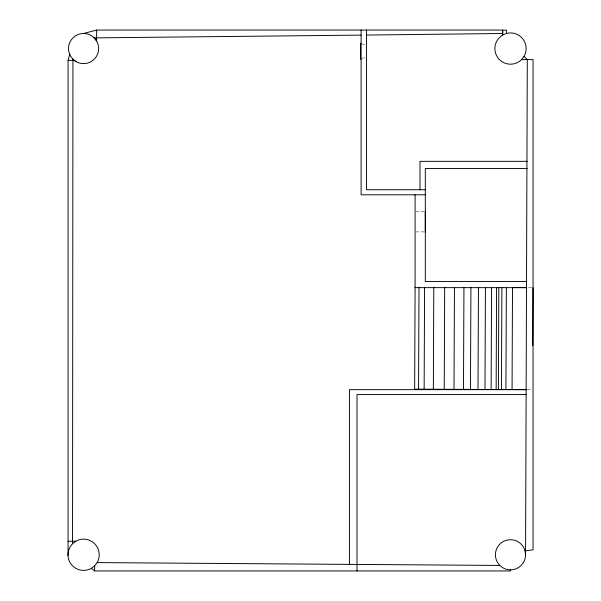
<?xml version="1.0" encoding="UTF-8"?>
<svg xmlns="http://www.w3.org/2000/svg" width="601" height="601" viewBox="0 0 601 601"><rect width="100%" height="100%" fill="white"/><g stroke="black" fill="none" stroke-linecap="round" stroke-linejoin="round"><path stroke-width="0.45" stroke-dasharray="3 2.25" d="M362.253 44.444L364.799 44.444M362.253 58.012L364.799 58.012M415.975 211.8L424.712 211.8M415.975 231.903L425.583 231.903M528.542 287.646L532.14 287.661M527.19 389.658L531.69 389.681"/><path stroke-width="0.9" d="M510.497 569.853L510.347 570.95L94.642 570.95L91.405 568.313A15.626 15.626 0 0 1 68.491 558.825C67.154 553.483 68.709 547.684 72.541 543.725L72.931 59.198L70.535 56.081L69.032 52.445A15.07 15.07 0 0 1 84.906 33.528A15.07 15.07 0 0 1 97.249 54.916A15.07 15.07 0 0 1 72.931 59.198L73.976 60.002M415.096 287.15L414.652 389.17L418.401 389.185M419.002 287.165L418.559 389.185L526.288 389.658L349.429 389.658L349.429 564.377M424.141 389.208L424.584 287.188M433.351 389.253L433.794 287.233M444.237 389.298L444.68 287.278M454.003 389.343L454.454 287.323M463.491 389.38L463.942 287.361M470.47 389.41L470.921 287.391M478.005 389.448L478.456 287.428M484.984 389.478L485.428 287.458M491.122 389.501L491.573 287.481M496.148 389.523L496.599 287.503M498.379 389.538L498.83 287.518M501.452 389.546L501.895 287.526M505.914 389.568L506.365 287.548M512.06 389.598L512.503 287.579M506.448 33.446C501.159 34.963 496.907 39.208 495.397 44.497A15.626 15.626 0 0 0 521.548 59.597L533.042 59.597L533.042 549.847L525.049 550.877A15.07 15.07 0 0 0 500.806 543.236A15.07 15.07 0 0 0 504.126 568.441A15.07 15.07 0 0 0 525.567 554.783L527.295 59.597L524.027 56.359A15.626 15.626 0 0 0 506.448 33.446L506.41 30.103L502.639 30.14L502.676 33.491L366.497 35.061M532.787 345.695L533.042 287.669M68.056 555.504L68.056 60.401L69.784 54.263M91.405 568.313L94.642 565.834L97.129 562.596L499.837 565.436M521.548 59.597L524.027 56.359M72.541 543.725L75.779 541.246A15.626 15.626 0 0 1 97.129 562.596M83.592 33.476L96.641 30.05L502.676 30.05L502.676 35.008M361.111 35.113L94.244 37.886L96.641 41.011L96.641 30.05M361.111 43.302L360.555 43.302L360.555 59.153L361.111 59.153M68.056 60.401L74.494 60.401L76.057 61.595M527.295 161.338L420.001 161.338L420.001 189.743M527.265 168.475L425.305 168.475L425.305 281.508L526.761 281.508M425.305 189.743L366.497 189.743L366.497 30.05M425.305 194.792L361.111 194.792L361.111 30.05M425.305 211.56L425.305 232.136M526.266 394.557L357.009 394.557L357.009 570.95M68.056 541.246L75.779 541.246M513.397 287.579L526.739 287.639L415.096 287.639L415.096 194.792M525.049 550.877L525.567 554.783M94.642 565.834L94.642 570.95"/></g></svg>
